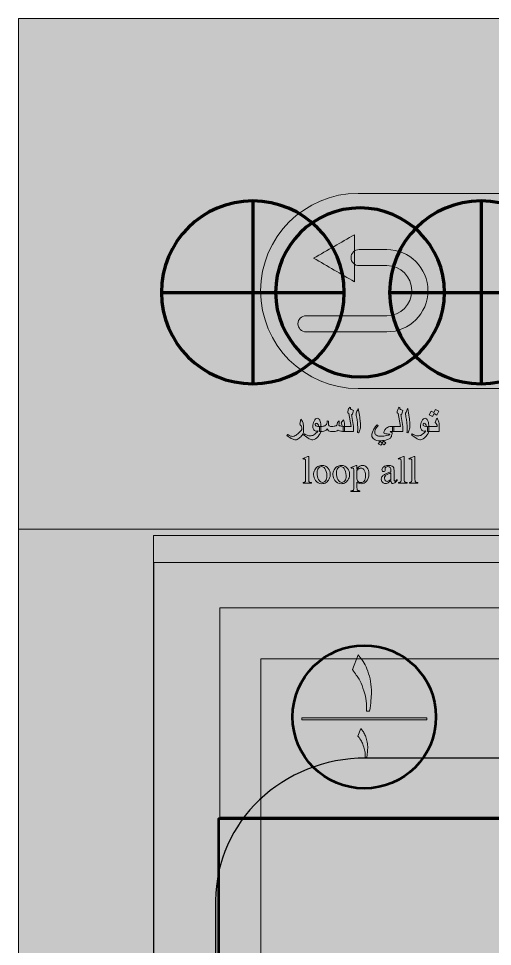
# Model space of a CAD drawing. Header units: inches. Extents: x -1481 to -429, y -1676 to -696.
# Drawn here: x -933.8 to -881.9, y -797.4 to -695.7 of the extents above; entities that cross this region are included whole.
import ezdxf

# ---------------------------------------------------------------- set-up
doc = ezdxf.new("R2010")
doc.units = ezdxf.units.IN
doc.header["$MEASUREMENT"] = 0
doc.layers.add('Layer 1', color=7, linetype='Continuous')

# ---------------------------------------------------------------- blocks, each defined once
blk = doc.blocks.new('block 233')
at = {"layer": 'Layer 1', "true_color": 0x009344}
h = blk.add_hatch(color=114, dxfattribs=at)
h.dxf.hatch_style = 2
h.paths.add_polyline_path([(-693.78, -985.73), (-933.78, -985.73), (-933.78, -695.73), (-693.78, -695.73)])
at = {"layer": 'Layer 1', "true_color": 0x008345}
h = blk.add_hatch(color=116, dxfattribs=at)
h.dxf.hatch_style = 2
h.paths.add_polyline_path([(-693.78, -751.65), (-933.78, -751.65), (-933.78, -695.73), (-693.78, -695.73)])
at = {"layer": 'Layer 1', "lineweight": 0}
for points in [[(-693.78, -985.73), (-933.78, -985.73), (-933.78, -695.73), (-693.78, -695.73), (-693.78, -985.73)], [(-693.78, -751.65), (-933.78, -751.65), (-933.78, -695.73), (-693.78, -695.73), (-693.78, -751.65)]]:
    blk.add_lwpolyline(points, dxfattribs=at)
blk = doc.blocks.new('block 234')
at = {"layer": 'Layer 1', "color": 109, "lineweight": 120, "true_color": 0x166634}
for points in [[(-908.13, -715.7), (-908.13, -735.73)], [(-883.13, -715.7), (-883.13, -735.73)], [(-918.14, -725.72), (-898.11, -725.72)], [(-893.14, -725.72), (-873.11, -725.72)]]:
    blk.add_lwpolyline(points, dxfattribs=at)
for points in [[(-898.11, -725.72), (-898.11, -731.25), (-902.59, -735.73), (-908.13, -735.73), (-913.66, -735.73), (-918.14, -731.25), (-918.14, -725.72), (-918.14, -720.18), (-913.66, -715.7), (-908.13, -715.7), (-902.59, -715.7), (-898.11, -720.18), (-898.11, -725.72)], [(-873.11, -725.72), (-873.11, -731.25), (-877.59, -735.73), (-883.13, -735.73), (-888.66, -735.73), (-893.14, -731.25), (-893.14, -725.72), (-893.14, -720.18), (-888.66, -715.7), (-883.13, -715.7), (-877.59, -715.7), (-873.11, -720.18), (-873.11, -725.72)]]:
    blk.add_open_spline(points, degree=3, knots=[0, 0, 0, 0, 1, 1, 1, 2, 2, 2, 3, 3, 3, 4, 4, 4, 4], dxfattribs=at)
blk = doc.blocks.new('block 299')
at = {"layer": 'Layer 1', "color": 40, "lineweight": 30, "true_color": 0xf9a01b}
blk.add_open_spline([(-895.75, -776.72), (-895.75, -776.72), (-873.13, -776.72), (-873.13, -776.72), (-873.13, -776.72), (-873.13, -979.85), (-873.13, -979.85), (-873.13, -979.85), (-912.2, -979.85), (-912.2, -979.85), (-912.2, -979.85), (-912.2, -792.34), (-912.2, -792.34), (-912.2, -783.71), (-904.83, -776.72), (-895.75, -776.72)], degree=3, knots=[0, 0, 0, 0, 1, 1, 1, 2, 2, 2, 3, 3, 3, 4, 4, 4, 5, 5, 5, 5], dxfattribs=at)
blk = doc.blocks.new('block 298')
at = {"layer": 'Layer 1', "true_color": 0x49c6ea}
h = blk.add_hatch(color=133, dxfattribs=at)
h.dxf.hatch_style = 2
h.paths.add_polyline_path([(-918.98, -972.48), (-748.66, -972.48), (-748.66, -755.29), (-918.98, -755.29)])
h = blk.add_hatch(color=133, dxfattribs=at)
h.dxf.hatch_style = 2
h.paths.add_polyline_path([(-911.73, -783.19), (-755.48, -783.19), (-755.48, -760.28), (-911.73, -760.28)])
at = {"layer": 'Layer 1', "true_color": 0xfff4c8}
h = blk.add_hatch(color=254, dxfattribs=at)
h.dxf.hatch_style = 2
edge = h.paths.add_edge_path()
edge.add_spline(control_points=[(-888.06, -772.21), (-888.06, -767.89), (-891.57, -764.38), (-895.91, -764.38), (-900.25, -764.38), (-903.77, -767.89), (-903.77, -772.21), (-903.77, -776.54), (-900.25, -780.05), (-895.91, -780.05), (-891.57, -780.05), (-888.06, -776.54), (-888.06, -772.21)], knot_values=[0, 0, 0, 0, 0.352778, 0.352778, 0.352778, 0.705556, 0.705556, 0.705556, 1.058333, 1.058333, 1.058333, 1.411111, 1.411111, 1.411111, 1.411111], degree=3, periodic=0)
edge.add_line((-888.06, -772.21), (-888.06, -772.21))
at = {"layer": 'Layer 1', "true_color": 0x49c6ea}
h = blk.add_hatch(color=133, dxfattribs=at)
h.dxf.hatch_style = 2
h.paths.add_polyline_path([(-907.24, -967.4), (-761.14, -967.4), (-761.14, -765.84), (-907.24, -765.84)])
at = {"layer": 'Layer 1', "true_color": 0xaf7e09}
h = blk.add_hatch(color=44, dxfattribs=at)
h.dxf.hatch_style = 2
h.paths.add_polyline_path([(-902.74, -772.53), (-889.06, -772.53), (-889.06, -772.32), (-902.74, -772.32)])
at = {"layer": 'Layer 1', "true_color": 0xffed96}
h = blk.add_hatch(color=41, dxfattribs=at)
h.dxf.hatch_style = 2
h.paths.add_polyline_path([(-756.16, -783.39), (-911.87, -783.39), (-911.87, -799.69), (-756.16, -799.69)])
at = {"layer": 'Layer 1', "lineweight": 0}
for points in [[(-918.98, -972.48), (-748.66, -972.48), (-748.66, -755.29), (-918.98, -755.29), (-918.98, -972.48)], [(-918.98, -972.48), (-748.66, -972.48), (-748.66, -755.29), (-918.98, -755.29), (-918.98, -972.48)], [(-911.73, -783.19), (-755.48, -783.19), (-755.48, -760.28), (-911.73, -760.28), (-911.73, -783.19)], [(-907.24, -967.4), (-761.14, -967.4), (-761.14, -765.84), (-907.24, -765.84), (-907.24, -967.4)], [(-902.74, -772.53), (-889.06, -772.53), (-889.06, -772.32), (-902.74, -772.32), (-902.74, -772.53)], [(-756.16, -783.39), (-911.87, -783.39), (-911.87, -799.69), (-756.16, -799.69), (-756.16, -783.39)]]:
    blk.add_lwpolyline(points, dxfattribs=at)
at = {"layer": 'Layer 1', "color": 44, "lineweight": 53, "true_color": 0xaf7e09}
blk.add_lwpolyline([(-756.16, -783.39), (-911.87, -783.39), (-911.87, -799.69), (-756.16, -799.69), (-756.16, -783.39)], dxfattribs=at)
at = {"layer": 'Layer 1', "lineweight": 0}
blk.add_open_spline([(-888.06, -772.21), (-888.06, -767.89), (-891.57, -764.38), (-895.91, -764.38), (-900.25, -764.38), (-903.77, -767.89), (-903.77, -772.21), (-903.77, -776.54), (-900.25, -780.05), (-895.91, -780.05), (-891.57, -780.05), (-888.06, -776.54), (-888.06, -772.21)], degree=3, knots=[0, 0, 0, 0, 1, 1, 1, 2, 2, 2, 3, 3, 3, 4, 4, 4, 4], dxfattribs=at)
at = {"layer": 'Layer 1', "color": 44, "lineweight": 53, "true_color": 0xaf7e09}
blk.add_open_spline([(-888.06, -772.21), (-888.06, -767.89), (-891.57, -764.38), (-895.91, -764.38), (-900.25, -764.38), (-903.77, -767.89), (-903.77, -772.21), (-903.77, -776.54), (-900.25, -780.05), (-895.91, -780.05), (-891.57, -780.05), (-888.06, -776.54), (-888.06, -772.21)], degree=3, knots=[0, 0, 0, 0, 1, 1, 1, 2, 2, 2, 3, 3, 3, 4, 4, 4, 4], dxfattribs=at)
at = {"layer": 'Layer 1'}
blk.add_blockref('block 299', (0, 0), dxfattribs=at)
blk = doc.blocks.new('block 303')
at = {"layer": 'Layer 1', "lineweight": 0}
blk.add_lwpolyline([(-918.98, -972.48), (-748.66, -972.48), (-748.66, -755.29), (-918.98, -755.29), (-918.98, -972.48)], dxfattribs=at)
blk = doc.blocks.new('block 361')
at = {"layer": 'Layer 1', "true_color": 0xad7f2c}
h = blk.add_hatch(color=45, dxfattribs=at)
h.dxf.hatch_style = 2
edge = h.paths.add_edge_path()
edge.add_spline(control_points=[(-895.54, -775.62), (-895.54, -775.86), (-895.57, -776.2), (-895.64, -776.65), (-895.64, -776.65), (-895.81, -776.65), (-895.81, -776.65), (-895.81, -776.35), (-895.83, -776.11), (-895.85, -775.95), (-895.88, -775.78), (-895.94, -775.58), (-896.02, -775.36), (-896.08, -775.16), (-896.15, -775), (-896.23, -774.87), (-896.31, -774.73), (-896.44, -774.55), (-896.61, -774.32), (-896.61, -774.32), (-896.28, -773.5), (-896.28, -773.5), (-896.13, -773.7), (-896.02, -773.85), (-895.95, -773.95), (-895.88, -774.08), (-895.81, -774.23), (-895.74, -774.41), (-895.68, -774.6), (-895.63, -774.79), (-895.59, -775), (-895.55, -775.2), (-895.54, -775.41), (-895.54, -775.62)], knot_values=[0, 0, 0, 0, 1, 1, 1, 2, 2, 2, 3, 3, 3, 4, 4, 4, 5, 5, 5, 6, 6, 6, 7, 7, 7, 8, 8, 8, 9, 9, 9, 10, 10, 10, 11, 11, 11, 11], degree=3, periodic=1)
at = {"layer": 'Layer 1', "lineweight": 0}
blk.add_open_spline([(-895.54, -775.62), (-895.54, -775.86), (-895.57, -776.2), (-895.64, -776.65), (-895.64, -776.65), (-895.81, -776.65), (-895.81, -776.65), (-895.81, -776.35), (-895.83, -776.11), (-895.85, -775.95), (-895.88, -775.78), (-895.94, -775.58), (-896.02, -775.36), (-896.08, -775.16), (-896.15, -775), (-896.23, -774.87), (-896.31, -774.73), (-896.44, -774.55), (-896.61, -774.32), (-896.61, -774.32), (-896.28, -773.5), (-896.28, -773.5), (-896.13, -773.7), (-896.02, -773.85), (-895.95, -773.95), (-895.88, -774.08), (-895.81, -774.23), (-895.74, -774.41), (-895.68, -774.6), (-895.63, -774.79), (-895.59, -775), (-895.55, -775.2), (-895.54, -775.41), (-895.54, -775.62)], degree=3, knots=[0, 0, 0, 0, 1, 1, 1, 2, 2, 2, 3, 3, 3, 4, 4, 4, 5, 5, 5, 6, 6, 6, 7, 7, 7, 8, 8, 8, 9, 9, 9, 10, 10, 10, 11, 11, 11, 11], dxfattribs=at)
blk = doc.blocks.new('block 362')
at = {"layer": 'Layer 1', "true_color": 0x8dc540}
h = blk.add_hatch(color=73, dxfattribs=at)
h.dxf.hatch_style = 2
edge = h.paths.add_edge_path()
edge.add_spline(control_points=[(-895.13, -769.57), (-895.13, -770.03), (-895.2, -770.7), (-895.33, -771.58), (-895.33, -771.58), (-895.66, -771.58), (-895.66, -771.58), (-895.66, -770.98), (-895.69, -770.52), (-895.74, -770.2), (-895.8, -769.88), (-895.9, -769.5), (-896.06, -769.05), (-896.19, -768.68), (-896.33, -768.36), (-896.48, -768.09), (-896.64, -767.83), (-896.89, -767.48), (-897.22, -767.04), (-897.22, -767.04), (-896.57, -765.43), (-896.57, -765.43), (-896.27, -765.82), (-896.06, -766.11), (-895.93, -766.32), (-895.79, -766.56), (-895.65, -766.85), (-895.53, -767.21), (-895.4, -767.58), (-895.3, -767.95), (-895.23, -768.35), (-895.16, -768.74), (-895.13, -769.15), (-895.13, -769.57)], knot_values=[0, 0, 0, 0, 1, 1, 1, 2, 2, 2, 3, 3, 3, 4, 4, 4, 5, 5, 5, 6, 6, 6, 7, 7, 7, 8, 8, 8, 9, 9, 9, 10, 10, 10, 11, 11, 11, 11], degree=3, periodic=1)
at = {"layer": 'Layer 1', "lineweight": 0}
blk.add_open_spline([(-895.13, -769.57), (-895.13, -770.03), (-895.2, -770.7), (-895.33, -771.58), (-895.33, -771.58), (-895.66, -771.58), (-895.66, -771.58), (-895.66, -770.98), (-895.69, -770.52), (-895.74, -770.2), (-895.8, -769.88), (-895.9, -769.5), (-896.06, -769.05), (-896.19, -768.68), (-896.33, -768.36), (-896.48, -768.09), (-896.64, -767.83), (-896.89, -767.48), (-897.22, -767.04), (-897.22, -767.04), (-896.57, -765.43), (-896.57, -765.43), (-896.27, -765.82), (-896.06, -766.11), (-895.93, -766.32), (-895.79, -766.56), (-895.65, -766.85), (-895.53, -767.21), (-895.4, -767.58), (-895.3, -767.95), (-895.23, -768.35), (-895.16, -768.74), (-895.13, -769.15), (-895.13, -769.57)], degree=3, knots=[0, 0, 0, 0, 1, 1, 1, 2, 2, 2, 3, 3, 3, 4, 4, 4, 5, 5, 5, 6, 6, 6, 7, 7, 7, 8, 8, 8, 9, 9, 9, 10, 10, 10, 11, 11, 11, 11], dxfattribs=at)
blk = doc.blocks.new('block 297')
at = {"layer": 'Layer 1', "lineweight": 0}
blk.add_lwpolyline([(-918.98, -972.48), (-748.66, -972.48), (-748.66, -755.29), (-918.98, -755.29), (-918.98, -972.48)], dxfattribs=at)
at = {"layer": 'Layer 1'}
for name in ['block 298', 'block 303', 'block 362', 'block 361']:
    blk.add_blockref(name, (0, 0), dxfattribs=at)
blk = doc.blocks.new('block 380')
at = {"layer": 'Layer 1', "lineweight": 0}
for points in [[(-887.74, -738.74), (-887.97, -739.17), (-888.26, -739), (-888.43, -739.33), (-888.81, -739.12), (-888.6, -738.72), (-888.29, -738.87), (-888.12, -738.53), (-887.74, -738.74)], [(-893.54, -742.19), (-893.74, -742.42), (-893.96, -742.28), (-894.12, -742.46), (-894.38, -742.31), (-894.19, -742.06), (-893.96, -742.21), (-893.8, -742.02), (-893.54, -742.19)]]:
    blk.add_lwpolyline(points, dxfattribs=at)
for points, knots in [([(-897.1, -740.95), (-897.1, -740.95), (-898.24, -740.95), (-898.24, -740.95), (-898.24, -740.95), (-898.24, -740.39), (-898.24, -740.39), (-898.24, -740.39), (-897.35, -740.39), (-897.35, -740.39), (-897.35, -740.39), (-897.6, -738.99), (-897.6, -738.99), (-897.6, -738.99), (-897.73, -738.9), (-897.73, -738.9), (-897.73, -738.82), (-897.72, -738.74), (-897.69, -738.66), (-897.66, -738.55), (-897.61, -738.43), (-897.53, -738.28), (-897.53, -738.28), (-897.44, -738.33), (-897.44, -738.33), (-897.44, -738.34), (-897.44, -738.36), (-897.44, -738.4), (-897.44, -738.44), (-897.42, -738.49), (-897.36, -738.53), (-897.31, -738.57), (-897.22, -738.61), (-897.11, -738.66), (-897.13, -738.75), (-897.14, -738.83), (-897.17, -738.92), (-897.19, -739), (-897.22, -739.07), (-897.25, -739.14), (-897.25, -739.14), (-897.32, -739.11), (-897.32, -739.11), (-897.32, -739.11), (-897.1, -740.39), (-897.1, -740.39), (-897.1, -740.39), (-897.1, -740.95), (-897.1, -740.95)], [0, 0, 0, 0, 1, 1, 1, 2, 2, 2, 3, 3, 3, 4, 4, 4, 5, 5, 5, 6, 6, 6, 7, 7, 7, 8, 8, 8, 9, 9, 9, 10, 10, 10, 11, 11, 11, 12, 12, 12, 13, 13, 13, 14, 14, 14, 15, 15, 15, 16, 16, 16, 16]), ([(-896.33, -740.35), (-896.33, -740.48), (-896.35, -740.59), (-896.38, -740.69), (-896.41, -740.79), (-896.46, -740.93), (-896.54, -741.1), (-896.54, -741.1), (-896.67, -741.05), (-896.67, -741.05), (-896.64, -740.87), (-896.62, -740.73), (-896.62, -740.62), (-896.62, -740.53), (-896.63, -740.41), (-896.64, -740.25), (-896.65, -740.08), (-896.67, -739.92), (-896.69, -739.76), (-896.71, -739.61), (-896.75, -739.42), (-896.79, -739.19), (-896.81, -739.12), (-896.82, -739.06), (-896.82, -739.04), (-896.82, -738.99), (-896.8, -738.92), (-896.75, -738.82), (-896.71, -738.71), (-896.65, -738.59), (-896.57, -738.44), (-896.57, -738.44), (-896.45, -739.18), (-896.45, -739.18), (-896.4, -739.45), (-896.37, -739.7), (-896.35, -739.9), (-896.34, -740.06), (-896.33, -740.21), (-896.33, -740.35)], [0, 0, 0, 0, 1, 1, 1, 2, 2, 2, 3, 3, 3, 4, 4, 4, 5, 5, 5, 6, 6, 6, 7, 7, 7, 8, 8, 8, 9, 9, 9, 10, 10, 10, 11, 11, 11, 12, 12, 12, 13, 13, 13, 13]), ([(-891.69, -740.95), (-891.69, -740.95), (-892.82, -740.95), (-892.82, -740.95), (-892.82, -740.95), (-892.82, -740.39), (-892.82, -740.39), (-892.82, -740.39), (-891.94, -740.39), (-891.94, -740.39), (-891.94, -740.39), (-892.19, -738.99), (-892.19, -738.99), (-892.19, -738.99), (-892.32, -738.9), (-892.32, -738.9), (-892.32, -738.82), (-892.31, -738.74), (-892.28, -738.66), (-892.25, -738.55), (-892.2, -738.43), (-892.12, -738.28), (-892.12, -738.28), (-892.02, -738.33), (-892.02, -738.33), (-892.02, -738.34), (-892.03, -738.36), (-892.03, -738.4), (-892.03, -738.44), (-892, -738.49), (-891.95, -738.53), (-891.89, -738.57), (-891.81, -738.61), (-891.7, -738.66), (-891.71, -738.75), (-891.73, -738.83), (-891.76, -738.92), (-891.78, -739), (-891.81, -739.07), (-891.84, -739.14), (-891.84, -739.14), (-891.91, -739.11), (-891.91, -739.11), (-891.91, -739.11), (-891.69, -740.39), (-891.69, -740.39), (-891.69, -740.39), (-891.69, -740.95), (-891.69, -740.95)], [0, 0, 0, 0, 1, 1, 1, 2, 2, 2, 3, 3, 3, 4, 4, 4, 5, 5, 5, 6, 6, 6, 7, 7, 7, 8, 8, 8, 9, 9, 9, 10, 10, 10, 11, 11, 11, 12, 12, 12, 13, 13, 13, 14, 14, 14, 15, 15, 15, 16, 16, 16, 16]), ([(-890.92, -740.35), (-890.92, -740.48), (-890.94, -740.59), (-890.97, -740.69), (-890.99, -740.79), (-891.05, -740.93), (-891.13, -741.1), (-891.13, -741.1), (-891.26, -741.05), (-891.26, -741.05), (-891.22, -740.87), (-891.21, -740.73), (-891.21, -740.62), (-891.21, -740.53), (-891.21, -740.41), (-891.23, -740.25), (-891.24, -740.08), (-891.26, -739.92), (-891.28, -739.76), (-891.3, -739.61), (-891.33, -739.42), (-891.38, -739.19), (-891.4, -739.12), (-891.41, -739.06), (-891.41, -739.04), (-891.41, -738.99), (-891.38, -738.92), (-891.34, -738.82), (-891.3, -738.71), (-891.24, -738.59), (-891.16, -738.44), (-891.16, -738.44), (-891.04, -739.18), (-891.04, -739.18), (-890.99, -739.45), (-890.96, -739.7), (-890.94, -739.9), (-890.93, -740.06), (-890.92, -740.21), (-890.92, -740.35)], [0, 0, 0, 0, 1, 1, 1, 2, 2, 2, 3, 3, 3, 4, 4, 4, 5, 5, 5, 6, 6, 6, 7, 7, 7, 8, 8, 8, 9, 9, 9, 10, 10, 10, 11, 11, 11, 12, 12, 12, 13, 13, 13, 13]), ([(-902.58, -741), (-902.58, -741.09), (-902.62, -741.2), (-902.72, -741.34), (-902.82, -741.47), (-902.93, -741.59), (-903.06, -741.7), (-903.2, -741.81), (-903.33, -741.87), (-903.43, -741.87), (-903.55, -741.87), (-903.68, -741.83), (-903.82, -741.76), (-903.94, -741.7), (-904.13, -741.58), (-904.39, -741.41), (-904.39, -741.41), (-904.3, -741.28), (-904.3, -741.28), (-904.18, -741.36), (-904.08, -741.42), (-904, -741.45), (-903.93, -741.47), (-903.84, -741.49), (-903.75, -741.49), (-903.66, -741.49), (-903.56, -741.46), (-903.47, -741.41), (-903.37, -741.35), (-903.24, -741.26), (-903.08, -741.11), (-902.85, -740.9), (-902.74, -740.75), (-902.74, -740.64), (-902.74, -740.58), (-902.76, -740.51), (-902.8, -740.42), (-902.85, -740.32), (-902.91, -740.23), (-902.99, -740.17), (-902.99, -740.17), (-902.87, -739.61), (-902.87, -739.61), (-902.78, -739.7), (-902.7, -739.82), (-902.65, -739.94), (-902.6, -740.07), (-902.58, -740.21), (-902.58, -740.37), (-902.58, -740.37), (-902.58, -741), (-902.58, -741)], [0, 0, 0, 0, 1, 1, 1, 2, 2, 2, 3, 3, 3, 4, 4, 4, 5, 5, 5, 6, 6, 6, 7, 7, 7, 8, 8, 8, 9, 9, 9, 10, 10, 10, 11, 11, 11, 12, 12, 12, 13, 13, 13, 14, 14, 14, 15, 15, 15, 16, 16, 16, 17, 17, 17, 17]), ([(-900.67, -740.81), (-900.67, -741.05), (-900.77, -741.28), (-900.97, -741.51), (-901.17, -741.75), (-901.37, -741.86), (-901.56, -741.86), (-901.68, -741.86), (-901.8, -741.82), (-901.94, -741.75), (-902.07, -741.68), (-902.28, -741.53), (-902.56, -741.32), (-902.56, -741.32), (-902.48, -741.2), (-902.48, -741.2), (-902.33, -741.3), (-902.21, -741.37), (-902.11, -741.4), (-902.03, -741.43), (-901.94, -741.44), (-901.84, -741.44), (-901.71, -741.44), (-901.58, -741.4), (-901.45, -741.33), (-901.29, -741.24), (-901.13, -741.1), (-900.97, -740.9), (-901.03, -740.91), (-901.07, -740.91), (-901.11, -740.91), (-901.25, -740.91), (-901.36, -740.87), (-901.44, -740.78), (-901.52, -740.69), (-901.56, -740.57), (-901.56, -740.42), (-901.56, -740.21), (-901.51, -740.01), (-901.42, -739.82), (-901.31, -739.61), (-901.2, -739.51), (-901.06, -739.51), (-900.95, -739.51), (-900.86, -739.58), (-900.78, -739.73), (-900.71, -739.88), (-900.67, -740.07), (-900.67, -740.28), (-900.67, -740.28), (-900.67, -740.81), (-900.67, -740.81)], [0, 0, 0, 0, 1, 1, 1, 2, 2, 2, 3, 3, 3, 4, 4, 4, 5, 5, 5, 6, 6, 6, 7, 7, 7, 8, 8, 8, 9, 9, 9, 10, 10, 10, 11, 11, 11, 12, 12, 12, 13, 13, 13, 14, 14, 14, 15, 15, 15, 16, 16, 16, 17, 17, 17, 17]), ([(-898.09, -740.95), (-898.25, -740.95), (-898.37, -740.94), (-898.48, -740.92), (-898.58, -740.9), (-898.68, -740.86), (-898.78, -740.82), (-898.86, -740.87), (-898.93, -740.91), (-898.99, -740.93), (-899.05, -740.94), (-899.15, -740.95), (-899.27, -740.95), (-899.27, -740.95), (-899.61, -740.95), (-899.61, -740.95), (-899.7, -740.95), (-899.78, -740.93), (-899.83, -740.88), (-899.88, -740.83), (-899.93, -740.75), (-899.97, -740.64), (-900.05, -740.76), (-900.13, -740.84), (-900.23, -740.89), (-900.31, -740.93), (-900.4, -740.95), (-900.52, -740.95), (-900.52, -740.95), (-900.81, -740.95), (-900.81, -740.95), (-900.81, -740.95), (-900.81, -740.39), (-900.81, -740.39), (-900.81, -740.39), (-900.52, -740.39), (-900.52, -740.39), (-900.37, -740.39), (-900.25, -740.35), (-900.15, -740.27), (-900.03, -740.16), (-899.97, -740), (-899.97, -739.79), (-899.97, -739.79), (-899.83, -739.81), (-899.83, -739.81), (-899.83, -739.85), (-899.83, -739.9), (-899.84, -739.96), (-899.84, -740.01), (-899.84, -740.08), (-899.84, -740.15), (-899.84, -740.22), (-899.82, -740.27), (-899.77, -740.32), (-899.72, -740.37), (-899.67, -740.39), (-899.6, -740.39), (-899.6, -740.39), (-899.35, -740.39), (-899.35, -740.39), (-899.18, -740.39), (-899.06, -740.37), (-898.99, -740.32), (-898.9, -740.26), (-898.86, -740.16), (-898.86, -740.01), (-898.86, -739.97), (-898.85, -739.94), (-898.83, -739.92), (-898.82, -739.9), (-898.79, -739.88), (-898.75, -739.85), (-898.75, -739.85), (-898.67, -739.79), (-898.67, -739.79), (-898.67, -739.81), (-898.67, -739.85), (-898.67, -739.89), (-898.67, -739.94), (-898.67, -739.97), (-898.67, -739.98), (-898.67, -740.06), (-898.68, -740.16), (-898.7, -740.28), (-898.65, -740.31), (-898.59, -740.33), (-898.53, -740.35), (-898.46, -740.36), (-898.4, -740.38), (-898.33, -740.39), (-898.33, -740.34), (-898.34, -740.28), (-898.38, -740.21), (-898.41, -740.13), (-898.43, -740.08), (-898.43, -740.05), (-898.43, -740.02), (-898.43, -739.99), (-898.42, -739.97), (-898.41, -739.97), (-898.4, -739.94), (-898.37, -739.91), (-898.37, -739.91), (-898.19, -739.67), (-898.19, -739.67), (-898.16, -739.76), (-898.13, -739.84), (-898.11, -739.91), (-898.1, -739.98), (-898.09, -740.07), (-898.09, -740.17), (-898.09, -740.17), (-898.09, -740.95), (-898.09, -740.95)], [0, 0, 0, 0, 1, 1, 1, 2, 2, 2, 3, 3, 3, 4, 4, 4, 5, 5, 5, 6, 6, 6, 7, 7, 7, 8, 8, 8, 9, 9, 9, 10, 10, 10, 11, 11, 11, 12, 12, 12, 13, 13, 13, 14, 14, 14, 15, 15, 15, 16, 16, 16, 17, 17, 17, 18, 18, 18, 19, 19, 19, 20, 20, 20, 21, 21, 21, 22, 22, 22, 23, 23, 23, 24, 24, 24, 25, 25, 25, 26, 26, 26, 27, 27, 27, 28, 28, 28, 29, 29, 29, 30, 30, 30, 31, 31, 31, 32, 32, 32, 33, 33, 33, 34, 34, 34, 35, 35, 35, 36, 36, 36, 37, 37, 37, 38, 38, 38, 38]), ([(-888.86, -740.81), (-888.86, -741.05), (-888.96, -741.28), (-889.16, -741.51), (-889.36, -741.75), (-889.56, -741.86), (-889.76, -741.86), (-889.87, -741.86), (-890, -741.82), (-890.13, -741.75), (-890.27, -741.68), (-890.48, -741.53), (-890.76, -741.32), (-890.76, -741.32), (-890.67, -741.2), (-890.67, -741.2), (-890.52, -741.3), (-890.4, -741.37), (-890.3, -741.4), (-890.23, -741.43), (-890.14, -741.44), (-890.04, -741.44), (-889.9, -741.44), (-889.77, -741.4), (-889.64, -741.33), (-889.49, -741.24), (-889.33, -741.1), (-889.16, -740.9), (-889.22, -740.91), (-889.27, -740.91), (-889.31, -740.91), (-889.44, -740.91), (-889.55, -740.87), (-889.63, -740.78), (-889.71, -740.69), (-889.75, -740.57), (-889.75, -740.42), (-889.75, -740.21), (-889.71, -740.01), (-889.61, -739.82), (-889.51, -739.61), (-889.39, -739.51), (-889.26, -739.51), (-889.15, -739.51), (-889.05, -739.58), (-888.98, -739.73), (-888.9, -739.88), (-888.86, -740.07), (-888.86, -740.28), (-888.86, -740.28), (-888.86, -740.81), (-888.86, -740.81)], [0, 0, 0, 0, 1, 1, 1, 2, 2, 2, 3, 3, 3, 4, 4, 4, 5, 5, 5, 6, 6, 6, 7, 7, 7, 8, 8, 8, 9, 9, 9, 10, 10, 10, 11, 11, 11, 12, 12, 12, 13, 13, 13, 14, 14, 14, 15, 15, 15, 16, 16, 16, 17, 17, 17, 17]), ([(-887.71, -740.95), (-887.71, -740.95), (-889, -740.95), (-889, -740.95), (-889, -740.95), (-889, -740.39), (-889, -740.39), (-889, -740.39), (-887.92, -740.39), (-887.92, -740.39), (-887.93, -740.3), (-887.96, -740.22), (-888, -740.15), (-888.02, -740.12), (-888.07, -740.06), (-888.14, -739.97), (-888.14, -739.97), (-887.98, -739.48), (-887.98, -739.48), (-887.88, -739.59), (-887.81, -739.72), (-887.77, -739.84), (-887.73, -739.97), (-887.71, -740.16), (-887.71, -740.41), (-887.71, -740.41), (-887.71, -740.95), (-887.71, -740.95)], [0, 0, 0, 0, 1, 1, 1, 2, 2, 2, 3, 3, 3, 4, 4, 4, 5, 5, 5, 6, 6, 6, 7, 7, 7, 8, 8, 8, 9, 9, 9, 9]), ([(-900.91, -740.39), (-900.95, -740.17), (-901.03, -740.06), (-901.15, -740.06), (-901.19, -740.06), (-901.23, -740.08), (-901.25, -740.11), (-901.28, -740.14), (-901.29, -740.18), (-901.29, -740.22), (-901.29, -740.27), (-901.26, -740.31), (-901.21, -740.34), (-901.15, -740.38), (-901.08, -740.39), (-900.99, -740.39), (-900.99, -740.39), (-900.91, -740.39), (-900.91, -740.39)], [0, 0, 0, 0, 1, 1, 1, 2, 2, 2, 3, 3, 3, 4, 4, 4, 5, 5, 5, 6, 6, 6, 6]), ([(-892.68, -740.95), (-892.68, -740.95), (-892.89, -740.95), (-892.89, -740.95), (-892.95, -740.95), (-893, -740.96), (-893.03, -740.96), (-893.05, -740.96), (-893.07, -740.97), (-893.07, -740.98), (-893.03, -741.01), (-892.99, -741.02), (-892.95, -741.03), (-892.92, -741.04), (-892.9, -741.05), (-892.88, -741.07), (-892.87, -741.08), (-892.87, -741.11), (-892.87, -741.14), (-892.87, -741.24), (-892.9, -741.35), (-892.95, -741.49), (-893.01, -741.62), (-893.06, -741.71), (-893.12, -741.74), (-893.17, -741.78), (-893.32, -741.83), (-893.57, -741.89), (-893.82, -741.95), (-894.04, -741.97), (-894.22, -741.97), (-894.48, -741.97), (-894.69, -741.92), (-894.85, -741.81), (-895.01, -741.7), (-895.09, -741.56), (-895.09, -741.39), (-895.09, -741.22), (-895.05, -741.06), (-894.98, -740.91), (-894.9, -740.72), (-894.74, -740.49), (-894.51, -740.21), (-894.51, -740.21), (-894.38, -740.29), (-894.38, -740.29), (-894.53, -740.47), (-894.63, -740.61), (-894.69, -740.72), (-894.74, -740.83), (-894.77, -740.94), (-894.77, -741.05), (-894.77, -741.19), (-894.71, -741.3), (-894.59, -741.37), (-894.46, -741.45), (-894.28, -741.48), (-894.02, -741.48), (-893.89, -741.48), (-893.71, -741.46), (-893.47, -741.41), (-893.24, -741.36), (-893.12, -741.32), (-893.12, -741.28), (-893.12, -741.27), (-893.16, -741.25), (-893.25, -741.24), (-893.34, -741.22), (-893.44, -741.22), (-893.55, -741.22), (-893.71, -741.22), (-893.79, -741.18), (-893.79, -741.11), (-893.79, -741.08), (-893.77, -741.02), (-893.73, -740.94), (-893.7, -740.89), (-893.68, -740.83), (-893.65, -740.77), (-893.6, -740.66), (-893.5, -740.57), (-893.36, -740.5), (-893.21, -740.43), (-893.06, -740.39), (-892.9, -740.39), (-892.9, -740.39), (-892.68, -740.39), (-892.68, -740.39), (-892.68, -740.39), (-892.68, -740.95), (-892.68, -740.95)], [0, 0, 0, 0, 1, 1, 1, 2, 2, 2, 3, 3, 3, 4, 4, 4, 5, 5, 5, 6, 6, 6, 7, 7, 7, 8, 8, 8, 9, 9, 9, 10, 10, 10, 11, 11, 11, 12, 12, 12, 13, 13, 13, 14, 14, 14, 15, 15, 15, 16, 16, 16, 17, 17, 17, 18, 18, 18, 19, 19, 19, 20, 20, 20, 21, 21, 21, 22, 22, 22, 23, 23, 23, 24, 24, 24, 25, 25, 25, 26, 26, 26, 27, 27, 27, 28, 28, 28, 29, 29, 29, 30, 30, 30, 30]), ([(-889.11, -740.39), (-889.15, -740.17), (-889.22, -740.06), (-889.34, -740.06), (-889.39, -740.06), (-889.42, -740.08), (-889.45, -740.11), (-889.47, -740.14), (-889.48, -740.18), (-889.48, -740.22), (-889.48, -740.27), (-889.46, -740.31), (-889.4, -740.34), (-889.35, -740.38), (-889.28, -740.39), (-889.19, -740.39), (-889.19, -740.39), (-889.11, -740.39), (-889.11, -740.39)], [0, 0, 0, 0, 1, 1, 1, 2, 2, 2, 3, 3, 3, 4, 4, 4, 5, 5, 5, 6, 6, 6, 6])]:
    blk.add_open_spline(points, degree=3, knots=knots, dxfattribs=at)
blk = doc.blocks.new('block 384')
at = {"layer": 'Layer 1', "lineweight": 0}
for points, knots in [([(-902, -743.68), (-902, -743.68), (-902, -746.19), (-902, -746.19), (-902, -746.31), (-901.99, -746.39), (-901.98, -746.42), (-901.96, -746.46), (-901.93, -746.49), (-901.9, -746.51), (-901.86, -746.53), (-901.79, -746.54), (-901.7, -746.54), (-901.7, -746.54), (-901.7, -746.62), (-901.7, -746.62), (-901.7, -746.62), (-902.62, -746.62), (-902.62, -746.62), (-902.62, -746.62), (-902.62, -746.54), (-902.62, -746.54), (-902.54, -746.54), (-902.48, -746.53), (-902.45, -746.51), (-902.41, -746.5), (-902.39, -746.47), (-902.37, -746.43), (-902.35, -746.38), (-902.34, -746.31), (-902.34, -746.19), (-902.34, -746.19), (-902.34, -744.47), (-902.34, -744.47), (-902.34, -744.25), (-902.35, -744.12), (-902.36, -744.07), (-902.37, -744.03), (-902.38, -743.99), (-902.41, -743.97), (-902.43, -743.96), (-902.45, -743.95), (-902.49, -743.95), (-902.52, -743.95), (-902.57, -743.96), (-902.62, -743.98), (-902.62, -743.98), (-902.66, -743.91), (-902.66, -743.91), (-902.66, -743.91), (-902.09, -743.68), (-902.09, -743.68), (-902.09, -743.68), (-902, -743.68), (-902, -743.68)], [0, 0, 0, 0, 1, 1, 1, 2, 2, 2, 3, 3, 3, 4, 4, 4, 5, 5, 5, 6, 6, 6, 7, 7, 7, 8, 8, 8, 9, 9, 9, 10, 10, 10, 11, 11, 11, 12, 12, 12, 13, 13, 13, 14, 14, 14, 15, 15, 15, 16, 16, 16, 17, 17, 17, 18, 18, 18, 18]), ([(-891.54, -743.68), (-891.54, -743.68), (-891.54, -746.19), (-891.54, -746.19), (-891.54, -746.31), (-891.53, -746.39), (-891.51, -746.42), (-891.49, -746.46), (-891.47, -746.49), (-891.43, -746.51), (-891.4, -746.53), (-891.33, -746.54), (-891.23, -746.54), (-891.23, -746.54), (-891.23, -746.62), (-891.23, -746.62), (-891.23, -746.62), (-892.16, -746.62), (-892.16, -746.62), (-892.16, -746.62), (-892.16, -746.54), (-892.16, -746.54), (-892.07, -746.54), (-892.01, -746.53), (-891.98, -746.51), (-891.95, -746.5), (-891.93, -746.47), (-891.91, -746.43), (-891.89, -746.38), (-891.88, -746.31), (-891.88, -746.19), (-891.88, -746.19), (-891.88, -744.47), (-891.88, -744.47), (-891.88, -744.25), (-891.89, -744.12), (-891.9, -744.07), (-891.9, -744.03), (-891.92, -743.99), (-891.94, -743.97), (-891.96, -743.96), (-891.99, -743.95), (-892.02, -743.95), (-892.06, -743.95), (-892.1, -743.96), (-892.16, -743.98), (-892.16, -743.98), (-892.19, -743.91), (-892.19, -743.91), (-892.19, -743.91), (-891.63, -743.68), (-891.63, -743.68), (-891.63, -743.68), (-891.54, -743.68), (-891.54, -743.68)], [0, 0, 0, 0, 1, 1, 1, 2, 2, 2, 3, 3, 3, 4, 4, 4, 5, 5, 5, 6, 6, 6, 7, 7, 7, 8, 8, 8, 9, 9, 9, 10, 10, 10, 11, 11, 11, 12, 12, 12, 13, 13, 13, 14, 14, 14, 15, 15, 15, 16, 16, 16, 17, 17, 17, 18, 18, 18, 18]), ([(-890.36, -743.68), (-890.36, -743.68), (-890.36, -746.19), (-890.36, -746.19), (-890.36, -746.31), (-890.35, -746.39), (-890.34, -746.42), (-890.32, -746.46), (-890.29, -746.49), (-890.26, -746.51), (-890.22, -746.53), (-890.15, -746.54), (-890.06, -746.54), (-890.06, -746.54), (-890.06, -746.62), (-890.06, -746.62), (-890.06, -746.62), (-890.98, -746.62), (-890.98, -746.62), (-890.98, -746.62), (-890.98, -746.54), (-890.98, -746.54), (-890.9, -746.54), (-890.84, -746.53), (-890.81, -746.51), (-890.77, -746.5), (-890.75, -746.47), (-890.73, -746.43), (-890.71, -746.38), (-890.7, -746.31), (-890.7, -746.19), (-890.7, -746.19), (-890.7, -744.47), (-890.7, -744.47), (-890.7, -744.25), (-890.71, -744.12), (-890.72, -744.07), (-890.73, -744.03), (-890.74, -743.99), (-890.77, -743.97), (-890.79, -743.96), (-890.81, -743.95), (-890.85, -743.95), (-890.88, -743.95), (-890.93, -743.96), (-890.98, -743.98), (-890.98, -743.98), (-891.02, -743.91), (-891.02, -743.91), (-891.02, -743.91), (-890.45, -743.68), (-890.45, -743.68), (-890.45, -743.68), (-890.36, -743.68), (-890.36, -743.68)], [0, 0, 0, 0, 1, 1, 1, 2, 2, 2, 3, 3, 3, 4, 4, 4, 5, 5, 5, 6, 6, 6, 7, 7, 7, 8, 8, 8, 9, 9, 9, 10, 10, 10, 11, 11, 11, 12, 12, 12, 13, 13, 13, 14, 14, 14, 15, 15, 15, 16, 16, 16, 17, 17, 17, 18, 18, 18, 18]), ([(-900.55, -744.67), (-900.26, -744.67), (-900.03, -744.78), (-899.86, -744.99), (-899.71, -745.18), (-899.64, -745.39), (-899.64, -745.63), (-899.64, -745.8), (-899.68, -745.98), (-899.76, -746.15), (-899.84, -746.32), (-899.95, -746.45), (-900.1, -746.54), (-900.24, -746.63), (-900.4, -746.67), (-900.57, -746.67), (-900.86, -746.67), (-901.08, -746.56), (-901.25, -746.33), (-901.39, -746.14), (-901.47, -745.93), (-901.47, -745.69), (-901.47, -745.51), (-901.42, -745.34), (-901.34, -745.17), (-901.25, -745), (-901.14, -744.87), (-901, -744.79), (-900.86, -744.71), (-900.71, -744.67), (-900.55, -744.67)], [0, 0, 0, 0, 1, 1, 1, 2, 2, 2, 3, 3, 3, 4, 4, 4, 5, 5, 5, 6, 6, 6, 7, 7, 7, 8, 8, 8, 9, 9, 9, 10, 10, 10, 10]), ([(-900.61, -744.8), (-900.69, -744.8), (-900.76, -744.82), (-900.83, -744.87), (-900.91, -744.91), (-900.97, -744.99), (-901.01, -745.09), (-901.06, -745.2), (-901.08, -745.34), (-901.08, -745.51), (-901.08, -745.79), (-901.03, -746.03), (-900.92, -746.23), (-900.81, -746.43), (-900.66, -746.53), (-900.48, -746.53), (-900.35, -746.53), (-900.24, -746.47), (-900.15, -746.36), (-900.07, -746.25), (-900.02, -746.06), (-900.02, -745.79), (-900.02, -745.46), (-900.1, -745.19), (-900.24, -745), (-900.34, -744.87), (-900.46, -744.8), (-900.61, -744.8)], [0, 0, 0, 0, 1, 1, 1, 2, 2, 2, 3, 3, 3, 4, 4, 4, 5, 5, 5, 6, 6, 6, 7, 7, 7, 8, 8, 8, 9, 9, 9, 9]), ([(-898.43, -744.67), (-898.15, -744.67), (-897.92, -744.78), (-897.74, -744.99), (-897.6, -745.18), (-897.52, -745.39), (-897.52, -745.63), (-897.52, -745.8), (-897.56, -745.98), (-897.64, -746.15), (-897.73, -746.32), (-897.84, -746.45), (-897.98, -746.54), (-898.12, -746.63), (-898.28, -746.67), (-898.46, -746.67), (-898.74, -746.67), (-898.97, -746.56), (-899.14, -746.33), (-899.28, -746.14), (-899.35, -745.93), (-899.35, -745.69), (-899.35, -745.51), (-899.31, -745.34), (-899.22, -745.17), (-899.13, -745), (-899.02, -744.87), (-898.88, -744.79), (-898.74, -744.71), (-898.59, -744.67), (-898.43, -744.67)], [0, 0, 0, 0, 1, 1, 1, 2, 2, 2, 3, 3, 3, 4, 4, 4, 5, 5, 5, 6, 6, 6, 7, 7, 7, 8, 8, 8, 9, 9, 9, 10, 10, 10, 10]), ([(-898.5, -744.8), (-898.57, -744.8), (-898.64, -744.82), (-898.72, -744.87), (-898.79, -744.91), (-898.85, -744.99), (-898.9, -745.09), (-898.94, -745.2), (-898.96, -745.34), (-898.96, -745.51), (-898.96, -745.79), (-898.91, -746.03), (-898.8, -746.23), (-898.69, -746.43), (-898.55, -746.53), (-898.37, -746.53), (-898.23, -746.53), (-898.12, -746.47), (-898.04, -746.36), (-897.95, -746.25), (-897.91, -746.06), (-897.91, -745.79), (-897.91, -745.46), (-897.98, -745.19), (-898.12, -745), (-898.22, -744.87), (-898.35, -744.8), (-898.5, -744.8)], [0, 0, 0, 0, 1, 1, 1, 2, 2, 2, 3, 3, 3, 4, 4, 4, 5, 5, 5, 6, 6, 6, 7, 7, 7, 8, 8, 8, 9, 9, 9, 9]), ([(-897.38, -744.91), (-897.38, -744.91), (-896.8, -744.67), (-896.8, -744.67), (-896.8, -744.67), (-896.72, -744.67), (-896.72, -744.67), (-896.72, -744.67), (-896.72, -745.12), (-896.72, -745.12), (-896.62, -744.95), (-896.52, -744.83), (-896.42, -744.77), (-896.32, -744.7), (-896.22, -744.67), (-896.11, -744.67), (-895.92, -744.67), (-895.76, -744.74), (-895.64, -744.89), (-895.48, -745.07), (-895.4, -745.31), (-895.4, -745.6), (-895.4, -745.93), (-895.5, -746.2), (-895.68, -746.41), (-895.84, -746.59), (-896.03, -746.67), (-896.27, -746.67), (-896.37, -746.67), (-896.46, -746.66), (-896.53, -746.63), (-896.59, -746.61), (-896.65, -746.57), (-896.72, -746.51), (-896.72, -746.51), (-896.72, -747.08), (-896.72, -747.08), (-896.72, -747.21), (-896.71, -747.29), (-896.69, -747.33), (-896.68, -747.37), (-896.65, -747.39), (-896.61, -747.41), (-896.57, -747.43), (-896.5, -747.44), (-896.4, -747.44), (-896.4, -747.44), (-896.4, -747.52), (-896.4, -747.52), (-896.4, -747.52), (-897.39, -747.52), (-897.39, -747.52), (-897.39, -747.52), (-897.39, -747.44), (-897.39, -747.44), (-897.39, -747.44), (-897.34, -747.44), (-897.34, -747.44), (-897.26, -747.45), (-897.2, -747.43), (-897.14, -747.4), (-897.12, -747.39), (-897.1, -747.36), (-897.08, -747.33), (-897.07, -747.29), (-897.06, -747.21), (-897.06, -747.07), (-897.06, -747.07), (-897.06, -745.28), (-897.06, -745.28), (-897.06, -745.16), (-897.07, -745.08), (-897.08, -745.05), (-897.09, -745.01), (-897.11, -744.99), (-897.13, -744.97), (-897.15, -744.96), (-897.19, -744.95), (-897.23, -744.95), (-897.26, -744.95), (-897.3, -744.96), (-897.35, -744.98), (-897.35, -744.98), (-897.38, -744.91), (-897.38, -744.91)], [0, 0, 0, 0, 1, 1, 1, 2, 2, 2, 3, 3, 3, 4, 4, 4, 5, 5, 5, 6, 6, 6, 7, 7, 7, 8, 8, 8, 9, 9, 9, 10, 10, 10, 11, 11, 11, 12, 12, 12, 13, 13, 13, 14, 14, 14, 15, 15, 15, 16, 16, 16, 17, 17, 17, 18, 18, 18, 19, 19, 19, 20, 20, 20, 21, 21, 21, 22, 22, 22, 23, 23, 23, 24, 24, 24, 25, 25, 25, 26, 26, 26, 27, 27, 27, 28, 28, 28, 28]), ([(-892.99, -746.34), (-893.19, -746.49), (-893.31, -746.58), (-893.36, -746.6), (-893.44, -746.64), (-893.51, -746.66), (-893.6, -746.66), (-893.73, -746.66), (-893.84, -746.61), (-893.92, -746.52), (-894.01, -746.43), (-894.05, -746.31), (-894.05, -746.17), (-894.05, -746.08), (-894.03, -746), (-893.99, -745.93), (-893.93, -745.83), (-893.83, -745.75), (-893.69, -745.66), (-893.55, -745.58), (-893.32, -745.48), (-892.99, -745.36), (-892.99, -745.36), (-892.99, -745.29), (-892.99, -745.29), (-892.99, -745.1), (-893.02, -744.97), (-893.08, -744.9), (-893.14, -744.83), (-893.23, -744.79), (-893.35, -744.79), (-893.43, -744.79), (-893.5, -744.82), (-893.55, -744.86), (-893.61, -744.91), (-893.63, -744.96), (-893.63, -745.02), (-893.63, -745.02), (-893.63, -745.14), (-893.63, -745.14), (-893.63, -745.21), (-893.64, -745.26), (-893.68, -745.29), (-893.71, -745.33), (-893.75, -745.34), (-893.8, -745.34), (-893.85, -745.34), (-893.9, -745.32), (-893.93, -745.29), (-893.96, -745.25), (-893.98, -745.2), (-893.98, -745.14), (-893.98, -745.02), (-893.92, -744.91), (-893.79, -744.82), (-893.67, -744.72), (-893.5, -744.67), (-893.28, -744.67), (-893.12, -744.67), (-892.98, -744.69), (-892.87, -744.75), (-892.79, -744.79), (-892.73, -744.86), (-892.69, -744.95), (-892.67, -745.01), (-892.65, -745.13), (-892.65, -745.32), (-892.65, -745.32), (-892.65, -745.96), (-892.65, -745.96), (-892.65, -746.14), (-892.65, -746.25), (-892.64, -746.29), (-892.64, -746.33), (-892.63, -746.36), (-892.61, -746.37), (-892.59, -746.39), (-892.58, -746.39), (-892.55, -746.39), (-892.53, -746.39), (-892.51, -746.39), (-892.5, -746.38), (-892.47, -746.36), (-892.41, -746.31), (-892.33, -746.23), (-892.33, -746.23), (-892.33, -746.34), (-892.33, -746.34), (-892.48, -746.55), (-892.63, -746.65), (-892.77, -746.65), (-892.84, -746.65), (-892.89, -746.63), (-892.93, -746.58), (-892.97, -746.54), (-892.99, -746.46), (-892.99, -746.34)], [0, 0, 0, 0, 1, 1, 1, 2, 2, 2, 3, 3, 3, 4, 4, 4, 5, 5, 5, 6, 6, 6, 7, 7, 7, 8, 8, 8, 9, 9, 9, 10, 10, 10, 11, 11, 11, 12, 12, 12, 13, 13, 13, 14, 14, 14, 15, 15, 15, 16, 16, 16, 17, 17, 17, 18, 18, 18, 19, 19, 19, 20, 20, 20, 21, 21, 21, 22, 22, 22, 23, 23, 23, 24, 24, 24, 25, 25, 25, 26, 26, 26, 27, 27, 27, 28, 28, 28, 29, 29, 29, 30, 30, 30, 31, 31, 31, 32, 32, 32, 32]), ([(-896.72, -745.24), (-896.72, -745.24), (-896.72, -745.95), (-896.72, -745.95), (-896.72, -746.1), (-896.71, -746.2), (-896.7, -746.25), (-896.68, -746.33), (-896.63, -746.4), (-896.56, -746.46), (-896.48, -746.52), (-896.39, -746.55), (-896.27, -746.55), (-896.14, -746.55), (-896.02, -746.5), (-895.94, -746.39), (-895.83, -746.25), (-895.77, -746.05), (-895.77, -745.8), (-895.77, -745.51), (-895.83, -745.28), (-895.96, -745.13), (-896.05, -745.02), (-896.15, -744.97), (-896.28, -744.97), (-896.34, -744.97), (-896.41, -744.98), (-896.47, -745.02), (-896.52, -745.04), (-896.6, -745.12), (-896.72, -745.24)], [0, 0, 0, 0, 1, 1, 1, 2, 2, 2, 3, 3, 3, 4, 4, 4, 5, 5, 5, 6, 6, 6, 7, 7, 7, 8, 8, 8, 9, 9, 9, 10, 10, 10, 10]), ([(-892.99, -746.21), (-892.99, -746.21), (-892.99, -745.49), (-892.99, -745.49), (-893.2, -745.57), (-893.34, -745.63), (-893.4, -745.66), (-893.51, -745.72), (-893.58, -745.79), (-893.63, -745.85), (-893.68, -745.92), (-893.7, -745.99), (-893.7, -746.07), (-893.7, -746.17), (-893.67, -746.25), (-893.61, -746.32), (-893.55, -746.38), (-893.49, -746.42), (-893.41, -746.42), (-893.3, -746.42), (-893.17, -746.35), (-892.99, -746.21)], [0, 0, 0, 0, 1, 1, 1, 2, 2, 2, 3, 3, 3, 4, 4, 4, 5, 5, 5, 6, 6, 6, 7, 7, 7, 7])]:
    blk.add_open_spline(points, degree=3, knots=knots, dxfattribs=at)
blk = doc.blocks.new('block 390')
at = {"layer": 'Layer 1', "true_color": 0x38b449}
h = blk.add_hatch(color=95, dxfattribs=at)
h.dxf.hatch_style = 2
edge = h.paths.add_edge_path()
edge.add_spline(control_points=[(-893.45, -730.04), (-893.45, -730.04), (-902.3, -730.04), (-902.3, -730.04), (-902.78, -730.04), (-903.18, -729.64), (-903.18, -729.16), (-903.18, -728.67), (-902.78, -728.28), (-902.3, -728.28), (-902.3, -728.28), (-893.45, -728.28), (-893.45, -728.28), (-891.94, -728.28), (-890.71, -727.04), (-890.71, -725.53), (-890.71, -724.02), (-891.94, -722.79), (-893.45, -722.79), (-893.45, -722.79), (-896.49, -722.79), (-896.49, -722.79), (-896.98, -722.79), (-897.37, -722.39), (-897.37, -721.91), (-897.37, -721.42), (-896.98, -721.03), (-896.49, -721.03), (-896.49, -721.03), (-893.45, -721.03), (-893.45, -721.03), (-890.96, -721.03), (-888.94, -723.05), (-888.94, -725.53), (-888.94, -728.02), (-890.96, -730.04), (-893.45, -730.04)], knot_values=[0, 0, 0, 0, 1, 1, 1, 2, 2, 2, 3, 3, 3, 4, 4, 4, 5, 5, 5, 6, 6, 6, 7, 7, 7, 8, 8, 8, 9, 9, 9, 10, 10, 10, 11, 11, 11, 12, 12, 12, 12], degree=3, periodic=1)
at = {"layer": 'Layer 1', "lineweight": 0}
blk.add_open_spline([(-893.45, -730.04), (-893.45, -730.04), (-902.3, -730.04), (-902.3, -730.04), (-902.78, -730.04), (-903.18, -729.64), (-903.18, -729.16), (-903.18, -728.67), (-902.78, -728.28), (-902.3, -728.28), (-902.3, -728.28), (-893.45, -728.28), (-893.45, -728.28), (-891.94, -728.28), (-890.71, -727.04), (-890.71, -725.53), (-890.71, -724.02), (-891.94, -722.79), (-893.45, -722.79), (-893.45, -722.79), (-896.49, -722.79), (-896.49, -722.79), (-896.98, -722.79), (-897.37, -722.39), (-897.37, -721.91), (-897.37, -721.42), (-896.98, -721.03), (-896.49, -721.03), (-896.49, -721.03), (-893.45, -721.03), (-893.45, -721.03), (-890.96, -721.03), (-888.94, -723.05), (-888.94, -725.53), (-888.94, -728.02), (-890.96, -730.04), (-893.45, -730.04)], degree=3, knots=[0, 0, 0, 0, 1, 1, 1, 2, 2, 2, 3, 3, 3, 4, 4, 4, 5, 5, 5, 6, 6, 6, 7, 7, 7, 8, 8, 8, 9, 9, 9, 10, 10, 10, 11, 11, 11, 12, 12, 12, 12], dxfattribs=at)
blk = doc.blocks.new('block 389')
at = {"layer": 'Layer 1', "true_color": 0x38b449}
h = blk.add_hatch(color=95, dxfattribs=at)
h.dxf.hatch_style = 2
edge = h.paths.add_edge_path()
edge.add_spline(control_points=[(-896.99, -719.4), (-898.48, -720.26), (-899.94, -721.1), (-901.46, -721.97), (-899.94, -722.85), (-898.48, -723.69), (-896.99, -724.56), (-896.99, -722.82), (-896.99, -721.14), (-896.99, -719.4)], knot_values=[0, 0, 0, 0, 1, 1, 1, 2, 2, 2, 3, 3, 3, 3], degree=3, periodic=1)
at = {"layer": 'Layer 1', "color": 109, "lineweight": 106, "true_color": 0x166634}
blk.add_open_spline([(-887.13, -725.72), (-887.13, -730.83), (-891.27, -734.97), (-896.38, -734.97), (-901.49, -734.97), (-905.63, -730.83), (-905.63, -725.72), (-905.63, -720.61), (-901.49, -716.47), (-896.38, -716.47), (-891.27, -716.47), (-887.13, -720.61), (-887.13, -725.72)], degree=3, knots=[0, 0, 0, 0, 1, 1, 1, 2, 2, 2, 3, 3, 3, 4, 4, 4, 4], dxfattribs=at)
at = {"layer": 'Layer 1', "lineweight": 0}
blk.add_open_spline([(-896.99, -719.4), (-898.48, -720.26), (-899.94, -721.1), (-901.46, -721.97), (-899.94, -722.85), (-898.48, -723.69), (-896.99, -724.56), (-896.99, -722.82), (-896.99, -721.14), (-896.99, -719.4)], degree=3, knots=[0, 0, 0, 0, 1, 1, 1, 2, 2, 2, 3, 3, 3, 3], dxfattribs=at)
at = {"layer": 'Layer 1'}
blk.add_blockref('block 390', (0, 0), dxfattribs=at)

msp = doc.modelspace()

# ---------------------------------------------------------------- hatches: boundary and pattern name
at = {"layer": 'Layer 1', "true_color": 0x005f32}
h = msp.add_hatch(color=128, dxfattribs=at)
h.dxf.hatch_style = 2
edge = h.paths.add_edge_path()
edge.add_spline(control_points=[(-871.72, -736.26), (-871.72, -736.26), (-896.57, -736.26), (-896.57, -736.26), (-902.48, -736.26), (-907.27, -731.47), (-907.27, -725.56), (-907.27, -725.56), (-907.27, -725.56), (-907.27, -725.56), (-907.27, -719.66), (-902.48, -714.87), (-896.57, -714.87), (-896.57, -714.87), (-871.72, -714.87), (-871.72, -714.87), (-865.82, -714.87), (-861.03, -719.66), (-861.03, -725.56), (-861.03, -725.56), (-861.03, -725.56), (-861.03, -725.56), (-861.03, -731.47), (-865.82, -736.26), (-871.72, -736.26)], knot_values=[0, 0, 0, 0, 1, 1, 1, 2, 2, 2, 3, 3, 3, 4, 4, 4, 5, 5, 5, 6, 6, 6, 7, 7, 7, 8, 8, 8, 8], degree=3, periodic=1)
at = {"layer": 'Layer 1', "true_color": 0x006738}
h = msp.add_hatch(color=116, dxfattribs=at)
h.dxf.hatch_style = 2
h.paths.add_polyline_path([(-749.02, -970.73), (-919.02, -970.73), (-919.02, -752.35), (-749.02, -752.35)])

# ---------------------------------------------------------------- linework, layer by layer
at = {"layer": 'Layer 1', "lineweight": 0}
msp.add_lwpolyline([(-749.02, -970.73), (-919.02, -970.73), (-919.02, -752.35), (-749.02, -752.35), (-749.02, -970.73)], dxfattribs=at)
msp.add_open_spline([(-871.72, -736.26), (-871.72, -736.26), (-896.57, -736.26), (-896.57, -736.26), (-902.48, -736.26), (-907.27, -731.47), (-907.27, -725.56), (-907.27, -725.56), (-907.27, -725.56), (-907.27, -725.56), (-907.27, -719.66), (-902.48, -714.87), (-896.57, -714.87), (-896.57, -714.87), (-871.72, -714.87), (-871.72, -714.87), (-865.82, -714.87), (-861.03, -719.66), (-861.03, -725.56), (-861.03, -725.56), (-861.03, -725.56), (-861.03, -725.56), (-861.03, -731.47), (-865.82, -736.26), (-871.72, -736.26)], degree=3, knots=[0, 0, 0, 0, 1, 1, 1, 2, 2, 2, 3, 3, 3, 4, 4, 4, 5, 5, 5, 6, 6, 6, 7, 7, 7, 8, 8, 8, 8], dxfattribs=at)

# ---------------------------------------------------------------- block references
at = {"layer": 'Layer 1'}
for name in ['block 233', 'block 234', 'block 389', 'block 380', 'block 384', 'block 297']:
    msp.add_blockref(name, (0, 0), dxfattribs=at)

doc.saveas('drawing.dxf')
